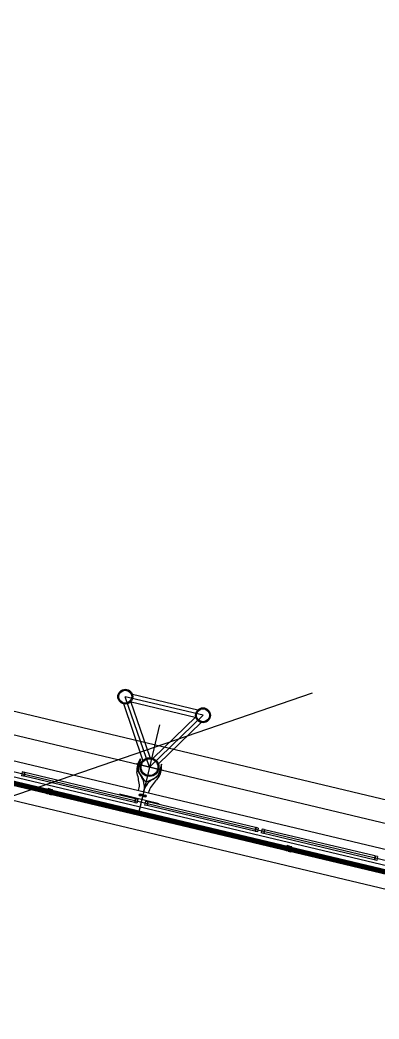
# Model space of a CAD drawing. Extents: x 809434 to 809707, y 818708 to 819364.
# Drawn here: x 809693.53 to 809698.2, y 818708.18 to 818721.19 of the extents above; entities that cross this region are included whole.
import ezdxf

# ---------------------------------------------------------------- set-up
doc = ezdxf.new("R2010")
doc.units = 0
for name, color, linetype in [('MAJ220__', 7, 'Continuous'), ('MAJ314_1', 7, 'Continuous'), ('MAJ630_1', 7, 'Continuous'), ('MAJ630__', 7, 'Continuous'), ('MAJ640__', 7, 'Continuous'), ('MAJ640__1', 7, 'Continuous'), ('MMH291__', 7, 'Continuous'), ('MMH294_S', 7, 'Continuous')]:
    doc.layers.add(name, color=color, linetype=linetype)

msp = doc.modelspace()

# ---------------------------------------------------------------- linework, layer by layer
at = {"layer": 'MAJ220__'}
msp.add_line((809701.326, 818710.311), (809657.771, 818720.697), dxfattribs=at)
at = {"layer": 'MAJ314_1'}
msp.add_line((809685, 818708.185), (809697.338, 818712.433), dxfattribs=at)
at = {"layer": 'MAJ630_1'}
for p, q in [((809695.349, 818712.016), (809695.086, 818710.913)), ((809695.395, 818711.422), (809695.045, 818711.506)), ((809694.828, 818711.115), (809695.341, 818710.993)), ((809695.079, 818710.85), (809695.064, 818710.853))]:
    msp.add_line(p, q, dxfattribs=at)
for points in [[(809695.095, 818711.571), (809695.067, 818711.455)], [(809695.095, 818711.571), (809695.099, 818711.57), (809695.071, 818711.454)], [(809695.375, 818711.504), (809695.371, 818711.505), (809695.343, 818711.389)], [(809695.375, 818711.504), (809695.347, 818711.388)], [(809695.075, 818711.159), (809695.084, 818711.197)], [(809695.206, 818711.128), (809695.216, 818711.166)]]:
    msp.add_lwpolyline(points, dxfattribs=at)
for centre, radius in [((809695.1, 818711.102), 0.0155), ((809695.1, 818711.102), 0.0135), ((809695.1, 818711.102), 0.0042), ((809695.158, 818711.088), 0.0155), ((809695.158, 818711.088), 0.0135), ((809695.158, 818711.088), 0.0042), ((809695.071, 818710.852), 0.003)]:
    msp.add_circle(centre, radius, dxfattribs=at)
for centre, radius, start, end in [((809695.387, 818711.399), 0.339, 149.4484, 168.2937), ((809695.222, 818711.428), 0.172, 166.8628, 187.9838), ((809695.144, 818711.437), 0.0792, 166.5877, 207.5501), ((809695.144, 818711.437), 0.075, 166.5877, 207.5501), ((809695.036, 818711.482), 0.339, 344.8816, 3.727), ((809695.072, 818711.407), 0.02, 187.9838, 195.0135), ((809693.758, 818711.055), 1.34, 7.6661, 15.0135), ((809695.577, 818711.662), 0.567, 207.5501, 215.6918), ((809695.577, 818711.662), 0.563, 207.5501, 223.9556), ((809695.1, 818711.32), 0.02, 24.2631, 35.6918), ((809694.92, 818711.21), 0.231, 343.265, 30.8189), ((809694.986, 818711.803), 0.563, 289.2198, 305.6253), ((809696.335, 818710.44), 1.34, 138.1619, 145.5092), ((809694.986, 818711.803), 0.567, 297.4836, 305.6253), ((809695.27, 818711.407), 0.075, 305.6253, 346.5877), ((809695.27, 818711.407), 0.0792, 305.6253, 346.5877), ((809695.322, 818711.348), 0.02, 318.1619, 325.1916), ((809695.196, 818711.435), 0.172, 325.1916, 346.3126), ((809694.987, 818711.22), 0.1, 346.5877, 7.6661), ((809695.368, 818711.103), 0.231, 122.3565, 169.9104), ((809695.313, 818711.143), 0.1, 145.5092, 166.5877), ((809695.257, 818711.282), 0.02, 117.4836, 128.9123), ((809694.92, 818711.21), 0.231, 343.265, 349.9104), ((809695.368, 818711.103), 0.231, 163.265, 169.9104)]:
    msp.add_arc(centre, radius, start, end, dxfattribs=at)
at = {"layer": 'MAJ630__'}
for p, q in [((809704.878, 818708.496), (809656.081, 818720.132)), ((809704.878, 818708.496), (809656.081, 818720.132)), ((809680.529, 818714.628), (809704.462, 818708.921)), ((809684.712, 818713.116), (809704.948, 818708.291)), ((809690.804, 818711.869), (809693.908, 818711.129)), ((809690.814, 818711.913), (809693.918, 818711.173)), ((809693.896, 818711.178), (809693.898, 818711.186)), ((809693.918, 818711.173), (809693.896, 818711.178)), ((809693.927, 818711.179), (809693.898, 818711.186)), ((809693.911, 818711.111), (809693.927, 818711.179)), ((809693.911, 818711.111), (809693.927, 818711.179)), ((809693.927, 818711.179), (809693.956, 818711.172)), ((809693.882, 818711.118), (809693.885, 818711.131)), ((809693.911, 818711.111), (809693.882, 818711.118)), ((809693.907, 818711.126), (809693.885, 818711.131)), ((809693.907, 818711.126), (809693.918, 818711.173)), ((809693.911, 818711.111), (809693.94, 818711.104)), ((809693.922, 818711.122), (809693.933, 818711.169)), ((809693.922, 818711.126), (809697.019, 818710.387)), ((809693.922, 818711.122), (809693.943, 818711.117)), ((809693.933, 818711.169), (809693.955, 818711.164)), ((809693.933, 818711.169), (809697.029, 818710.431)), ((809693.94, 818711.104), (809693.943, 818711.117)), ((809693.955, 818711.164), (809693.956, 818711.172)), ((809697.007, 818710.436), (809697.009, 818710.444)), ((809697.029, 818710.431), (809697.007, 818710.436)), ((809697.038, 818710.437), (809697.009, 818710.444)), ((809697.018, 818710.384), (809697.029, 818710.431)), ((809697.022, 818710.369), (809697.038, 818710.437)), ((809697.022, 818710.369), (809697.038, 818710.437)), ((809697.033, 818710.38), (809697.044, 818710.428)), ((809697.038, 818710.437), (809697.067, 818710.43)), ((809697.044, 818710.428), (809700.14, 818709.689)), ((809697.044, 818710.428), (809697.066, 818710.422)), ((809697.066, 818710.422), (809697.067, 818710.43)), ((809696.993, 818710.376), (809696.996, 818710.389)), ((809697.022, 818710.369), (809696.993, 818710.376)), ((809697.018, 818710.384), (809696.996, 818710.389)), ((809697.022, 818710.369), (809697.051, 818710.363)), ((809697.033, 818710.384), (809700.129, 818709.646)), ((809697.033, 818710.38), (809697.054, 818710.375)), ((809697.051, 818710.363), (809697.054, 818710.375))]:
    msp.add_line(p, q, dxfattribs=at)
at = {"layer": 'MAJ640__'}
for p, q in [((809680.482, 818714.433), (809704.769, 818708.642)), ((809690.807, 818711.881), (809693.911, 818711.141)), ((809690.809, 818711.893), (809693.913, 818711.153)), ((809690.812, 818711.903), (809693.916, 818711.163)), ((809690.812, 818711.903), (809693.916, 818711.162)), ((809693.925, 818711.138), (809697.022, 818710.399)), ((809693.928, 818711.149), (809697.024, 818710.411)), ((809693.93, 818711.16), (809697.027, 818710.421)), ((809693.93, 818711.159), (809697.027, 818710.421)), ((809697.039, 818710.407), (809700.135, 818709.669)), ((809697.041, 818710.418), (809700.138, 818709.68)), ((809697.041, 818710.417), (809700.138, 818709.679)), ((809697.036, 818710.396), (809700.133, 818709.657))]:
    msp.add_line(p, q, dxfattribs=at)
at = {"layer": 'MAJ640__1'}
for p, q in [((809654.414, 818721.195), (809703.192, 818709.563)), ((809680.507, 818714.489), (809705.163, 818708.61)), ((809695.217, 818711.465), (809695.071, 818710.852))]:
    msp.add_line(p, q, dxfattribs=at)
at = {"layer": 'MMH291__'}
for p, q in [((809695.217, 818711.465), (809694.902, 818712.382)), ((809695.913, 818712.14), (809694.902, 818712.382)), ((809695.844, 818712.208), (809694.994, 818712.411)), ((809695.132, 818711.557), (809694.881, 818712.287)), ((809695.227, 818711.59), (809694.976, 818712.32)), ((809695.813, 818712.113), (809694.978, 818712.312)), ((809695.217, 818711.465), (809695.913, 818712.14)), ((809695.265, 818711.581), (809695.819, 818712.119)), ((809695.335, 818711.509), (809695.888, 818712.047))]:
    msp.add_line(p, q, dxfattribs=at)
for centre, radius in [((809694.902, 818712.382), 0.0969), ((809694.902, 818712.382), 0.0849), ((809695.913, 818712.14), 0.0969), ((809695.913, 818712.14), 0.0849), ((809695.217, 818711.465), 0.122), ((809695.217, 818711.465), 0.11)]:
    msp.add_circle(centre, radius, dxfattribs=at)
at = {"layer": 'MMH294_S'}
for p, q in [((809693.562, 818711.402), (809693.551, 818711.353)), ((809693.58, 818711.346), (809693.551, 818711.353)), ((809693.592, 818711.395), (809693.562, 818711.402)), ((809693.592, 818711.395), (809693.58, 818711.346)), ((809693.585, 818711.347), (809693.58, 818711.348)), ((809693.596, 818711.394), (809693.585, 818711.345)), ((809695.02, 818711.003), (809693.585, 818711.345)), ((809693.596, 818711.392), (809693.591, 818711.393)), ((809695.031, 818711.051), (809693.596, 818711.394)), ((809695.031, 818711.051), (809695.02, 818711.003)), ((809695.036, 818711.05), (809695.025, 818711.002)), ((809695.036, 818711.048), (809695.031, 818711.049)), ((809695.066, 818711.043), (809695.036, 818711.05)), ((809695.025, 818711.004), (809695.02, 818711.005)), ((809695.054, 818710.995), (809695.025, 818711.002)), ((809695.066, 818711.043), (809695.054, 818710.995)), ((809695.163, 818711.02), (809695.152, 818710.971)), ((809695.181, 818710.964), (809695.152, 818710.971)), ((809695.193, 818711.013), (809695.163, 818711.02)), ((809695.193, 818711.013), (809695.181, 818710.964)), ((809695.186, 818710.965), (809695.181, 818710.966)), ((809695.197, 818711.012), (809695.186, 818710.963)), ((809696.587, 818710.629), (809695.186, 818710.963)), ((809695.197, 818711.01), (809695.192, 818711.011)), ((809696.598, 818710.678), (809695.197, 818711.012)), ((809696.598, 818710.678), (809696.587, 818710.629)), ((809696.603, 818710.677), (809696.592, 818710.628)), ((809696.603, 818710.675), (809696.598, 818710.676)), ((809696.632, 818710.67), (809696.603, 818710.677)), ((809696.632, 818710.67), (809696.621, 818710.621)), ((809696.681, 818710.658), (809696.669, 818710.609)), ((809696.71, 818710.651), (809696.681, 818710.658)), ((809696.592, 818710.63), (809696.587, 818710.631)), ((809696.621, 818710.621), (809696.592, 818710.628)), ((809696.699, 818710.602), (809696.669, 818710.609)), ((809696.71, 818710.651), (809696.699, 818710.602)), ((809696.704, 818710.603), (809696.699, 818710.604)), ((809696.715, 818710.65), (809696.703, 818710.601)), ((809698.138, 818710.259), (809696.703, 818710.601)), ((809696.715, 818710.648), (809696.71, 818710.649)), ((809698.15, 818710.308), (809696.715, 818710.65)), ((809698.15, 818710.308), (809698.138, 818710.259)), ((809698.155, 818710.307), (809698.143, 818710.258)), ((809698.154, 818710.305), (809698.15, 818710.306)), ((809698.184, 818710.3), (809698.155, 818710.307)), ((809698.184, 818710.3), (809698.173, 818710.251)), ((809698.144, 818710.26), (809698.139, 818710.261)), ((809698.173, 818710.251), (809698.143, 818710.258))]:
    msp.add_line(p, q, dxfattribs=at)

doc.saveas('drawing.dxf')
